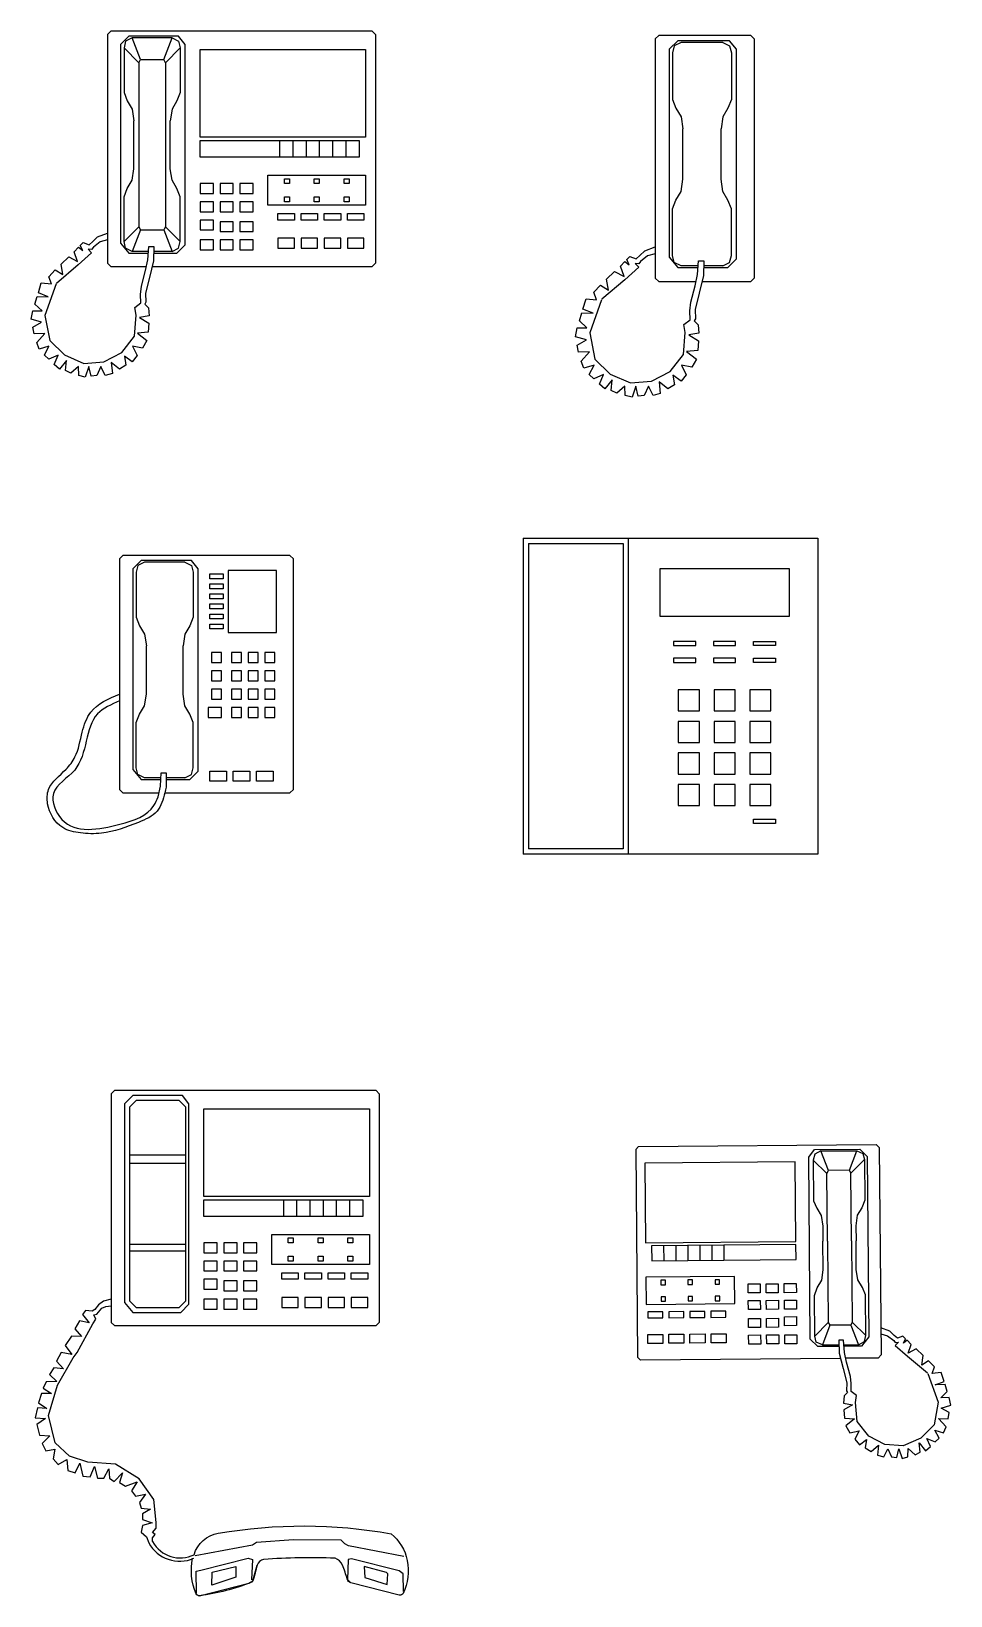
# Model space of a CAD drawing. Header units: millimetres. Extents: x 579 to 2222, y 660 to 2146.
# Drawn here: x 579 to 1453, y 660 to 2146 of the extents above; entities that cross this region are included whole.
import ezdxf

# ---------------------------------------------------------------- set-up
doc = ezdxf.new("R2010")
doc.units = ezdxf.units.MM

msp = doc.modelspace()

# ---------------------------------------------------------------- linework, layer by layer
for p, q in [((655, 2145.9), (651.8, 2142.8)), ((651.8, 2142.8), (651.8, 1925.7)), ((903.5, 2145.9), (655, 2145.9)), ((672.3, 2141.2), (664.4, 2133.3)), ((719.5, 2141.2), (672.3, 2141.2)), ((725.7, 2133.3), (719.5, 2141.2)), ((903.5, 2145.9), (906.6, 2142.8)), ((906.6, 2142.8), (906.6, 1925.7)), ((1175.7, 2141.9), (1172.4, 2138.6)), ((1263.2, 2141.9), (1175.7, 2141.9)), ((1263.2, 2141.9), (1266.4, 2138.6)), ((664.4, 2133.3), (664.4, 1944.6)), ((669.1, 2136.5), (667.6, 2130.2)), ((667.6, 2130.2), (681.7, 2116)), ((667.6, 2130.2), (667.6, 2087.7)), ((675.4, 2139.6), (669.1, 2136.5)), ((713.2, 2139.6), (675.4, 2139.6)), ((683.3, 2119.2), (675.4, 2139.6)), ((705.3, 2119.2), (713.2, 2139.6)), ((721, 2130.2), (706.9, 2116)), ((713.2, 2139.6), (719.5, 2136.5)), ((719.5, 2136.5), (721, 2130.2)), ((721, 2130.2), (721, 2087.7)), ((725.7, 1943), (725.7, 2133.3)), ((739.9, 2128.6), (897.2, 2128.6)), ((739.9, 2045.3), (739.9, 2128.6)), ((897.2, 2128.6), (897.2, 2045.3)), ((1172.4, 2138.6), (1172.4, 1911.5)), ((1193.8, 2137), (1185.5, 2128.8)), ((1185.5, 2128.8), (1185.5, 1931.3)), ((1190.5, 2132), (1188.8, 2125.5)), ((1188.8, 2125.5), (1188.8, 2081)), ((1197, 2135.3), (1190.5, 2132)), ((1243.1, 2137), (1193.8, 2137)), ((1236.5, 2135.3), (1197, 2135.3)), ((1236.5, 2135.3), (1243.1, 2132)), ((1249.7, 2128.8), (1243.1, 2137)), ((1243.1, 2132), (1244.8, 2125.5)), ((1244.8, 2125.5), (1244.8, 2081)), ((1249.7, 1929.6), (1249.7, 2128.8)), ((1266.4, 2138.6), (1266.4, 1911.5)), ((681.7, 2116), (683.3, 2119.2)), ((681.7, 2116), (681.7, 1960.3)), ((683.3, 2119.2), (705.3, 2119.2)), ((706.9, 2116), (705.3, 2119.2)), ((706.9, 2116), (706.9, 1960.3)), ((667.6, 2087.7), (670.7, 2079.9)), ((721, 2087.7), (717.9, 2079.9)), ((1188.8, 2081), (1192.1, 2072.8)), ((1244.8, 2081), (1241.5, 2072.8)), ((670.7, 2079.9), (675.4, 2072)), ((675.4, 2072), (677, 2061)), ((713.2, 2072), (711.6, 2061)), ((717.9, 2079.9), (713.2, 2072)), ((1192.1, 2072.8), (1197, 2064.6)), ((1241.5, 2072.8), (1236.5, 2064.6)), ((677, 2015.4), (677, 2061)), ((711.6, 2015.4), (711.6, 2061)), ((1197, 2064.6), (1198.7, 2053.1)), ((1198.7, 2005.3), (1198.7, 2053.1)), ((1236.5, 2064.6), (1234.9, 2053.1)), ((1234.9, 2005.3), (1234.9, 2053.1)), ((897.2, 2045.3), (739.9, 2045.3)), ((739.9, 2042.1), (890.9, 2042.1)), ((739.9, 2026.4), (739.9, 2042.1)), ((815.4, 2042.1), (815.4, 2026.4)), ((828, 2042.1), (828, 2026.4)), ((840.6, 2042.1), (840.6, 2026.4)), ((853.1, 2042.1), (853.1, 2026.4)), ((865.7, 2042.1), (865.7, 2026.4)), ((878.3, 2042.1), (878.3, 2026.4)), ((890.9, 2042.1), (890.9, 2026.4)), ((890.9, 2026.4), (739.9, 2026.4)), ((675.4, 2004.4), (677, 2015.4)), ((713.2, 2004.4), (711.6, 2015.4)), ((804.4, 2009.1), (897.2, 2009.1)), ((804.4, 1980.8), (804.4, 2009.1)), ((897.2, 2009.1), (897.2, 1980.8)), ((667.6, 1988.6), (670.7, 1996.5)), ((670.7, 1996.5), (675.4, 2004.4)), ((717.9, 1996.5), (713.2, 2004.4)), ((721, 1988.6), (717.9, 1996.5)), ((752.5, 2001.2), (739.9, 2001.2)), ((739.9, 2001.2), (739.9, 1991.8)), ((739.9, 1991.8), (752.5, 1991.8)), ((752.5, 1991.8), (752.5, 2001.2)), ((758.8, 2001.2), (758.8, 1991.8)), ((771.4, 2001.2), (758.8, 2001.2)), ((758.8, 1991.8), (771.4, 1991.8)), ((771.4, 1991.8), (771.4, 2001.2)), ((790.2, 2001.2), (777.6, 2001.2)), ((777.6, 2001.2), (777.6, 1991.8)), ((777.6, 1991.8), (790.2, 1991.8)), ((790.2, 1991.8), (790.2, 2001.2)), ((820.1, 2005.9), (824.8, 2005.9)), ((820.1, 2001.2), (820.1, 2005.9)), ((824.8, 2001.2), (820.1, 2001.2)), ((824.8, 2005.9), (824.8, 2001.2)), ((848.4, 2001.2), (848.4, 2005.9)), ((848.4, 2005.9), (853.1, 2005.9)), ((853.1, 2001.2), (848.4, 2001.2)), ((853.1, 2005.9), (853.1, 2001.2)), ((876.7, 2001.2), (876.7, 2005.9)), ((876.7, 2005.9), (881.4, 2005.9)), ((881.4, 2001.2), (876.7, 2001.2)), ((881.4, 2005.9), (881.4, 2001.2)), ((1192.1, 1985.6), (1197, 1993.8)), ((1197, 1993.8), (1198.7, 2005.3)), ((1236.5, 1993.8), (1234.9, 2005.3)), ((1241.5, 1985.6), (1236.5, 1993.8)), ((667.6, 1946.2), (667.6, 1988.6)), ((721, 1946.2), (721, 1988.6)), ((752.5, 1983.9), (739.9, 1983.9)), ((739.9, 1983.9), (739.9, 1974.5)), ((752.5, 1974.5), (752.5, 1983.9)), ((771.4, 1983.9), (758.8, 1983.9)), ((758.8, 1983.9), (758.8, 1974.5)), ((771.4, 1974.5), (771.4, 1983.9)), ((790.2, 1983.9), (777.6, 1983.9)), ((777.6, 1983.9), (777.6, 1974.5)), ((790.2, 1974.5), (790.2, 1983.9)), ((897.2, 1980.8), (804.4, 1980.8)), ((820.1, 1988.6), (824.8, 1988.6)), ((820.1, 1983.9), (820.1, 1988.6)), ((824.8, 1983.9), (820.1, 1983.9)), ((824.8, 1988.6), (824.8, 1983.9)), ((848.4, 1988.6), (853.1, 1988.6)), ((848.4, 1983.9), (848.4, 1988.6)), ((853.1, 1983.9), (848.4, 1983.9)), ((853.1, 1988.6), (853.1, 1983.9)), ((876.7, 1988.6), (881.4, 1988.6)), ((876.7, 1983.9), (876.7, 1988.6)), ((881.4, 1983.9), (876.7, 1983.9)), ((881.4, 1988.6), (881.4, 1983.9)), ((1188.8, 1977.4), (1192.1, 1985.6)), ((1188.8, 1932.9), (1188.8, 1977.4)), ((1244.8, 1977.4), (1241.5, 1985.6)), ((1244.8, 1932.9), (1244.8, 1977.4)), ((739.9, 1974.5), (752.5, 1974.5)), ((752.5, 1966.6), (739.9, 1966.6)), ((739.9, 1966.6), (739.9, 1957.2)), ((752.5, 1957.2), (752.5, 1966.6)), ((758.8, 1974.5), (771.4, 1974.5)), ((771.4, 1965), (758.8, 1965)), ((758.8, 1965), (758.8, 1955.6)), ((771.4, 1955.6), (771.4, 1965)), ((777.6, 1974.5), (790.2, 1974.5)), ((790.2, 1965), (777.6, 1965)), ((777.6, 1965), (777.6, 1955.6)), ((790.2, 1955.6), (790.2, 1965)), ((813.8, 1966.6), (813.8, 1972.9)), ((813.8, 1972.9), (829.5, 1972.9)), ((829.5, 1966.6), (813.8, 1966.6)), ((829.5, 1972.9), (829.5, 1966.6)), ((835.8, 1966.6), (835.8, 1972.9)), ((835.8, 1972.9), (851.6, 1972.9)), ((851.6, 1966.6), (835.8, 1966.6)), ((851.6, 1972.9), (851.6, 1966.6)), ((857.9, 1966.6), (857.9, 1972.9)), ((857.9, 1972.9), (873.6, 1972.9)), ((873.6, 1966.6), (857.9, 1966.6)), ((873.6, 1972.9), (873.6, 1966.6)), ((879.9, 1972.9), (895.6, 1972.9)), ((879.9, 1966.6), (879.9, 1972.9)), ((895.6, 1966.6), (879.9, 1966.6)), ((895.6, 1972.9), (895.6, 1966.6)), ((638, 1946.1), (642.4, 1950.5)), ((642.4, 1950.5), (651.8, 1954)), ((651.8, 1947.7), (644.9, 1945.8)), ((667.6, 1946.2), (681.7, 1960.3)), ((683.3, 1957.2), (675.4, 1936.7)), ((681.7, 1960.3), (683.3, 1957.2)), ((683.3, 1957.2), (705.3, 1957.2)), ((706.9, 1960.3), (705.3, 1957.2)), ((705.3, 1957.2), (713.2, 1936.7)), ((721, 1946.2), (706.9, 1960.3)), ((739.9, 1957.2), (752.5, 1957.2)), ((752.5, 1947.7), (739.9, 1947.7)), ((739.9, 1947.7), (739.9, 1938.3)), ((752.5, 1938.3), (752.5, 1947.7)), ((758.8, 1955.6), (771.4, 1955.6)), ((758.8, 1947.7), (758.8, 1938.3)), ((771.4, 1947.7), (758.8, 1947.7)), ((771.4, 1938.3), (771.4, 1947.7)), ((777.6, 1955.6), (790.2, 1955.6)), ((790.2, 1947.7), (777.6, 1947.7)), ((777.6, 1947.7), (777.6, 1938.3)), ((790.2, 1938.3), (790.2, 1947.7)), ((813.8, 1949.3), (813.8, 1939.9)), ((829.5, 1949.3), (813.8, 1949.3)), ((829.5, 1939.9), (829.5, 1949.3)), ((835.8, 1949.3), (835.8, 1939.9)), ((851.6, 1949.3), (835.8, 1949.3)), ((851.6, 1939.9), (851.6, 1949.3)), ((857.9, 1949.3), (857.9, 1939.9)), ((873.6, 1949.3), (857.9, 1949.3)), ((873.6, 1939.9), (873.6, 1949.3)), ((895.6, 1949.3), (879.9, 1949.3)), ((879.9, 1949.3), (879.9, 1939.9)), ((895.6, 1939.9), (895.6, 1949.3)), ((620.2, 1936.4), (624.4, 1940.8)), ((623.5, 1927.2), (620.2, 1936.4)), ((636.8, 1935.6), (624.1, 1924.2)), ((624.4, 1940.8), (628.3, 1937.8)), ((626, 1942.5), (628.8, 1945.3)), ((628.3, 1937.8), (626, 1942.5)), ((628.8, 1945.3), (634.6, 1943)), ((636.8, 1938.6), (633.5, 1938.9)), ((633.5, 1938.9), (636.8, 1935.6)), ((634.6, 1943), (638, 1946.1)), ((638.5, 1940.8), (636.8, 1938.6)), ((644.9, 1945.8), (638.5, 1940.8)), ((664.4, 1944.6), (672.3, 1935.2)), ((669.1, 1939.9), (667.6, 1946.2)), ((675.4, 1936.7), (669.1, 1939.9)), ((672.3, 1935.2), (690.7, 1935.2)), ((690.8, 1936.7), (675.4, 1936.7)), ((690.2, 1928.8), (691.1, 1941.5)), ((691.1, 1941.5), (695.9, 1941.5)), ((695.9, 1941.5), (695.6, 1927.9)), ((713.2, 1936.7), (695.8, 1936.7)), ((695.8, 1935.2), (717.9, 1935.2)), ((713.2, 1936.7), (719.5, 1939.9)), ((717.9, 1935.2), (725.7, 1943)), ((719.5, 1939.9), (721, 1946.2)), ((739.9, 1938.3), (752.5, 1938.3)), ((758.8, 1938.3), (771.4, 1938.3)), ((777.6, 1938.3), (790.2, 1938.3)), ((813.8, 1939.9), (829.5, 1939.9)), ((835.8, 1939.9), (851.6, 1939.9)), ((857.9, 1939.9), (873.6, 1939.9)), ((879.9, 1939.9), (895.6, 1939.9)), ((1154.4, 1929.6), (1157.8, 1932.8)), ((1157.8, 1932.8), (1162.5, 1937.5)), ((1165.1, 1932.5), (1158.4, 1927.3)), ((1162.5, 1937.5), (1172.4, 1941.2)), ((1172.4, 1934.6), (1165.1, 1932.5)), ((1190.5, 1926.3), (1188.8, 1932.9)), ((1243.1, 1926.3), (1244.8, 1932.9)), ((596.1, 1912.8), (602.2, 1919.2)), ((602.2, 1919.2), (609.4, 1914.8)), ((624.1, 1924.2), (603.3, 1906.4)), ((607.8, 1924.7), (615, 1931.7)), ((609.4, 1914.8), (607.8, 1924.7)), ((615, 1931.7), (623.5, 1927.2)), ((651.8, 1925.7), (655, 1922.6)), ((655, 1922.6), (688.9, 1922.6)), ((684.2, 1903.7), (688, 1918.7)), ((688, 1918.7), (690.2, 1928.8)), ((695.6, 1927.9), (691.8, 1912)), ((694.4, 1922.6), (903.5, 1922.6)), ((906.6, 1925.7), (903.5, 1922.6)), ((1126.2, 1910.5), (1133.8, 1917.8)), ((1133.8, 1917.8), (1142.8, 1913.1)), ((1139.3, 1922.7), (1143.6, 1927.3)), ((1142.8, 1913.1), (1139.3, 1922.7)), ((1156.7, 1921.8), (1143.4, 1909.9)), ((1143.6, 1927.3), (1147.7, 1924.1)), ((1145.4, 1929.1), (1148.3, 1932)), ((1147.7, 1924.1), (1145.4, 1929.1)), ((1148.3, 1932), (1154.4, 1929.6)), ((1156.7, 1925), (1153.2, 1925.3)), ((1153.2, 1925.3), (1156.7, 1921.8)), ((1158.4, 1927.3), (1156.7, 1925)), ((1185.5, 1931.3), (1193.8, 1921.4)), ((1197, 1923), (1190.5, 1926.3)), ((1193.8, 1921.4), (1213, 1921.4)), ((1213.1, 1923), (1197, 1923)), ((1212.5, 1914.8), (1213.5, 1928)), ((1213.5, 1928), (1218.4, 1928)), ((1218.4, 1928), (1218.2, 1913.8)), ((1218.3, 1921.4), (1241.5, 1921.4)), ((1236.5, 1923), (1218.4, 1923)), ((1236.5, 1923), (1243.1, 1926.3)), ((1241.5, 1921.4), (1249.7, 1929.6)), ((586.2, 1897.3), (589, 1906.9)), ((589, 1906.9), (598.6, 1905.9)), ((603, 1905.9), (592.5, 1876)), ((598.6, 1905.9), (596.1, 1912.8)), ((683.2, 1896), (684.2, 1903.7)), ((691.8, 1912), (688, 1897)), ((1114.1, 1898), (1120.5, 1904.7)), ((1120.5, 1904.7), (1128, 1900.1)), ((1143.4, 1909.9), (1121.6, 1891.4)), ((1128, 1900.1), (1126.2, 1910.5)), ((1172.4, 1911.5), (1175.7, 1908.2)), ((1175.7, 1908.2), (1211.1, 1908.2)), ((1206.2, 1888.5), (1210.2, 1904.1)), ((1210.2, 1904.1), (1212.5, 1914.8)), ((1218.2, 1913.8), (1214.2, 1897.1)), ((1216.9, 1908.2), (1263.2, 1908.2)), ((1266.4, 1911.5), (1263.2, 1908.2)), ((583, 1886.8), (585.2, 1894.1)), ((585.2, 1894.1), (595.4, 1893.8)), ((595.4, 1893.8), (586.2, 1897.3)), ((677.8, 1883.6), (683.5, 1887.8)), ((683.5, 1887.8), (683.2, 1896)), ((688.3, 1888.7), (687.4, 1886.8)), ((688, 1897), (688.3, 1888.7)), ((1103.6, 1881.8), (1106.6, 1891.8)), ((1106.6, 1891.8), (1116.6, 1890.8)), ((1121.3, 1890.8), (1110.3, 1859.5)), ((1116.7, 1890.8), (1114.1, 1898)), ((1205.2, 1880.5), (1206.2, 1888.5)), ((1214.2, 1897.1), (1210.2, 1881.5)), ((579.5, 1872.5), (581.1, 1880.4)), ((581.1, 1880.4), (589.7, 1880.4)), ((589.7, 1880.4), (583, 1886.8)), ((592.5, 1876), (597, 1852.1)), ((677.5, 1856.2), (679.1, 1876.3)), ((679.1, 1876.3), (677.8, 1883.6)), ((691.5, 1875.7), (682.3, 1874.1)), ((682.3, 1874.1), (691.2, 1868.7)), ((687.4, 1886.8), (690.9, 1883.3)), ((690.9, 1883.3), (691.5, 1875.7)), ((1100.3, 1870.8), (1102.6, 1878.5)), ((1102.6, 1878.5), (1113.3, 1878.1)), ((1113.3, 1878.1), (1103.6, 1881.8)), ((1205.6, 1871.8), (1205.2, 1880.5)), ((1210.5, 1872.8), (1209.5, 1870.8)), ((1210.2, 1881.5), (1210.5, 1872.8)), ((589.3, 1869.6), (579.5, 1872.5)), ((581.1, 1864.8), (589.3, 1869.6)), ((582.3, 1858.5), (581.1, 1864.8)), ((592.2, 1858.8), (582.3, 1858.5)), ((584.6, 1850.2), (592.2, 1858.8)), ((690.6, 1860.1), (680.4, 1859.1)), ((680.4, 1859.1), (689.3, 1852.1)), ((691.2, 1868.7), (690.6, 1860.1)), ((1096.6, 1855.8), (1098.3, 1864.1)), ((1098.3, 1864.1), (1107.3, 1864.1)), ((1107.3, 1864.1), (1100.3, 1870.8)), ((1110.3, 1859.5), (1115, 1834.5)), ((1199.2, 1838.8), (1200.9, 1859.8)), ((1199.6, 1867.5), (1205.6, 1871.8)), ((1200.9, 1859.8), (1199.6, 1867.5)), ((1213.9, 1859.1), (1204.2, 1857.5)), ((1209.5, 1870.8), (1213.2, 1867.1)), ((1213.2, 1867.1), (1213.9, 1859.1)), ((587.1, 1843.8), (584.6, 1850.2)), ((596.3, 1846.7), (587.1, 1843.8)), ((591.9, 1838.1), (596.3, 1846.7)), ((597, 1852.1), (611, 1838.4)), ((665.4, 1840.9), (677.5, 1856.2)), ((685.1, 1844.8), (675.6, 1846.7)), ((675.6, 1846.7), (680, 1837.8)), ((689.3, 1852.1), (685.1, 1844.8)), ((1107, 1852.8), (1096.6, 1855.8)), ((1098.3, 1847.8), (1107, 1852.8)), ((1099.6, 1841.1), (1098.3, 1847.8)), ((1204.2, 1857.5), (1213.5, 1851.8)), ((1213.5, 1851.8), (1212.9, 1842.8)), ((596, 1834.3), (591.9, 1838.1)), ((604.9, 1838.1), (596, 1834.3)), ((601.1, 1829.5), (604.9, 1838.1)), ((606.2, 1825), (601.1, 1829.5)), ((612.9, 1833.3), (606.2, 1825)), ((611, 1838.4), (629.4, 1830.4)), ((611.9, 1823.7), (612.9, 1833.3)), ((629.4, 1830.4), (648.5, 1832)), ((648.5, 1832), (665.4, 1840.9)), ((663.2, 1825), (655.5, 1831.4)), ((655.5, 1831.4), (656.5, 1820.9)), ((669.2, 1828.8), (663.2, 1825)), ((675.3, 1832), (668, 1837.4)), ((668, 1837.4), (669.2, 1828.8)), ((680, 1837.8), (675.3, 1832)), ((1110, 1841.5), (1099.6, 1841.1)), ((1102, 1832.5), (1110, 1841.5)), ((1104.6, 1825.8), (1102, 1832.5)), ((1114.3, 1828.8), (1104.6, 1825.8)), ((1109.6, 1819.8), (1114.3, 1828.8)), ((1115, 1834.5), (1129.6, 1820.2)), ((1186.6, 1822.8), (1199.2, 1838.8)), ((1197.2, 1828.8), (1201.9, 1819.5)), ((1207.2, 1826.8), (1197.2, 1828.8)), ((1212.9, 1842.8), (1202.2, 1841.8)), ((1202.2, 1841.8), (1211.5, 1834.5)), ((1211.5, 1834.5), (1207.2, 1826.8)), ((617, 1821.2), (611.9, 1823.7)), ((624.3, 1827.6), (617, 1821.2)), ((624.7, 1819), (624.3, 1827.6)), ((630.7, 1817.4), (624.7, 1819)), ((634.2, 1827.6), (630.7, 1817.4)), ((636.4, 1818.3), (634.2, 1827.6)), ((641.9, 1819), (636.4, 1818.3)), ((645.7, 1827.6), (641.9, 1819)), ((649.8, 1819), (645.7, 1827.6)), ((656.5, 1820.9), (649.8, 1819)), ((1114, 1815.8), (1109.6, 1819.8)), ((1123.3, 1819.8), (1114, 1815.8)), ((1119.3, 1810.8), (1123.3, 1819.8)), ((1131.6, 1814.8), (1124.6, 1806.2)), ((1129.6, 1820.2), (1148.9, 1811.8)), ((1130.6, 1804.8), (1131.6, 1814.8)), ((1148.9, 1811.8), (1168.9, 1813.5)), ((1168.9, 1813.5), (1186.6, 1822.8)), ((1196.9, 1813.5), (1189.2, 1819.2)), ((1189.2, 1819.2), (1190.6, 1810.2)), ((1201.9, 1819.5), (1196.9, 1813.5)), ((1124.6, 1806.2), (1119.3, 1810.8)), ((1135.9, 1802.2), (1130.6, 1804.8)), ((1143.6, 1808.8), (1135.9, 1802.2)), ((1143.9, 1799.8), (1143.6, 1808.8)), ((1150.3, 1798.2), (1143.9, 1799.8)), ((1153.9, 1808.8), (1150.3, 1798.2)), ((1156.3, 1799.2), (1153.9, 1808.8)), ((1161.9, 1799.8), (1156.3, 1799.2)), ((1165.9, 1808.8), (1161.9, 1799.8)), ((1170.3, 1799.8), (1165.9, 1808.8)), ((1177.2, 1801.8), (1170.3, 1799.8)), ((1184.2, 1806.2), (1176.2, 1812.8)), ((1176.2, 1812.8), (1177.2, 1801.8)), ((1190.6, 1810.2), (1184.2, 1806.2)), ((1046.8, 1664.3), (1326.8, 1664.3)), ((1046.8, 1664.3), (1046.8, 1364.3)), ((1051.8, 1659.3), (1141.8, 1659.3)), ((1051.8, 1659.3), (1051.8, 1369.3)), ((1141.8, 1659.3), (1141.8, 1369.3)), ((1146.8, 1664.3), (1146.8, 1364.3)), ((1326.8, 1664.3), (1326.8, 1364.3)), ((666.5, 1647.9), (663.4, 1644.7)), ((663.4, 1644.7), (663.4, 1425.7)), ((825.3, 1647.9), (666.5, 1647.9)), ((684, 1643.1), (676.1, 1635.2)), ((676.1, 1635.2), (676.1, 1444.7)), ((680.8, 1638.4), (679.2, 1632)), ((687.2, 1641.6), (680.8, 1638.4)), ((731.6, 1643.1), (684, 1643.1)), ((725.3, 1641.6), (687.2, 1641.6)), ((725.3, 1641.6), (731.6, 1638.4)), ((738, 1635.2), (731.6, 1643.1)), ((731.6, 1638.4), (733.2, 1632)), ((738, 1443.1), (738, 1635.2)), ((828.5, 1644.7), (825.3, 1647.9)), ((828.5, 1425.7), (828.5, 1644.7)), ((679.2, 1632), (679.2, 1589.2)), ((733.2, 1632), (733.2, 1589.2)), ((749.1, 1625.7), (749.1, 1630.4)), ((749.1, 1630.4), (761.8, 1630.4)), ((761.8, 1625.7), (749.1, 1625.7)), ((749.1, 1616.2), (749.1, 1620.9)), ((749.1, 1620.9), (761.8, 1620.9)), ((761.8, 1630.4), (761.8, 1625.7)), ((761.8, 1620.9), (761.8, 1616.2)), ((766.5, 1633.6), (766.5, 1574.9)), ((812.6, 1633.6), (766.5, 1633.6)), ((812.6, 1574.9), (812.6, 1633.6)), ((761.8, 1616.2), (749.1, 1616.2)), ((749.1, 1611.4), (761.8, 1611.4)), ((749.1, 1606.6), (749.1, 1611.4)), ((761.8, 1606.6), (749.1, 1606.6)), ((761.8, 1611.4), (761.8, 1606.6)), ((749.1, 1601.9), (761.8, 1601.9)), ((749.1, 1597.1), (749.1, 1601.9)), ((761.8, 1597.1), (749.1, 1597.1)), ((749.1, 1592.3), (761.8, 1592.3)), ((749.1, 1587.6), (749.1, 1592.3)), ((761.8, 1601.9), (761.8, 1597.1)), ((761.8, 1592.3), (761.8, 1587.6)), ((679.2, 1589.2), (682.4, 1581.2)), ((682.4, 1581.2), (687.2, 1573.3)), ((730, 1581.2), (725.3, 1573.3)), ((733.2, 1589.2), (730, 1581.2)), ((761.8, 1587.6), (749.1, 1587.6)), ((749.1, 1582.8), (761.8, 1582.8)), ((749.1, 1578.1), (749.1, 1582.8)), ((761.8, 1578.1), (749.1, 1578.1)), ((761.8, 1582.8), (761.8, 1578.1)), ((687.2, 1573.3), (688.8, 1562.2)), ((688.8, 1516.1), (688.8, 1562.2)), ((725.3, 1573.3), (723.7, 1562.2)), ((723.7, 1516.1), (723.7, 1562.2)), ((766.5, 1574.9), (812.6, 1574.9)), ((750.7, 1555.8), (750.7, 1546.3)), ((760.2, 1555.8), (750.7, 1555.8)), ((750.7, 1546.3), (760.2, 1546.3)), ((760.2, 1546.3), (760.2, 1555.8)), ((769.7, 1555.8), (769.7, 1546.3)), ((779.2, 1555.8), (769.7, 1555.8)), ((769.7, 1546.3), (779.2, 1546.3)), ((779.2, 1546.3), (779.2, 1555.8)), ((795.1, 1555.8), (785.6, 1555.8)), ((785.6, 1555.8), (785.6, 1546.3)), ((785.6, 1546.3), (795.1, 1546.3)), ((795.1, 1546.3), (795.1, 1555.8)), ((811, 1555.8), (801.5, 1555.8)), ((801.5, 1555.8), (801.5, 1546.3)), ((801.5, 1546.3), (811, 1546.3)), ((811, 1546.3), (811, 1555.8)), ((760.2, 1538.4), (750.7, 1538.4)), ((750.7, 1538.4), (750.7, 1528.8)), ((760.2, 1528.8), (760.2, 1538.4)), ((779.2, 1538.4), (769.7, 1538.4)), ((769.7, 1538.4), (769.7, 1528.8)), ((779.2, 1528.8), (779.2, 1538.4)), ((795.1, 1538.4), (785.6, 1538.4)), ((785.6, 1538.4), (785.6, 1528.8)), ((795.1, 1528.8), (795.1, 1538.4)), ((811, 1538.4), (801.5, 1538.4)), ((801.5, 1538.4), (801.5, 1528.8)), ((811, 1528.8), (811, 1538.4)), ((687.2, 1505), (688.8, 1516.1)), ((725.3, 1505), (723.7, 1516.1)), ((750.7, 1528.8), (760.2, 1528.8)), ((750.7, 1520.9), (750.7, 1511.4)), ((760.2, 1520.9), (750.7, 1520.9)), ((760.2, 1511.4), (760.2, 1520.9)), ((769.7, 1528.8), (779.2, 1528.8)), ((769.7, 1520.9), (769.7, 1511.4)), ((779.2, 1520.9), (769.7, 1520.9)), ((779.2, 1511.4), (779.2, 1520.9)), ((785.6, 1528.8), (795.1, 1528.8)), ((795.1, 1520.9), (785.6, 1520.9)), ((785.6, 1520.9), (785.6, 1511.4)), ((795.1, 1511.4), (795.1, 1520.9)), ((801.5, 1528.8), (811, 1528.8)), ((811, 1520.9), (801.5, 1520.9)), ((801.5, 1520.9), (801.5, 1511.4)), ((811, 1511.4), (811, 1520.9)), ((682.4, 1497.1), (687.2, 1505)), ((730, 1497.1), (725.3, 1505)), ((760.2, 1503.4), (747.5, 1503.4)), ((747.5, 1503.4), (747.5, 1493.9)), ((750.7, 1511.4), (760.2, 1511.4)), ((760.2, 1493.9), (760.2, 1503.4)), ((769.7, 1511.4), (779.2, 1511.4)), ((779.2, 1503.4), (769.7, 1503.4)), ((769.7, 1503.4), (769.7, 1493.9)), ((779.2, 1493.9), (779.2, 1503.4)), ((785.6, 1511.4), (795.1, 1511.4)), ((795.1, 1503.4), (785.6, 1503.4)), ((785.6, 1503.4), (785.6, 1493.9)), ((795.1, 1493.9), (795.1, 1503.4)), ((801.5, 1511.4), (811, 1511.4)), ((811, 1503.4), (801.5, 1503.4)), ((801.5, 1503.4), (801.5, 1493.9)), ((811, 1493.9), (811, 1503.4)), ((679.2, 1489.2), (682.4, 1497.1)), ((679.2, 1446.3), (679.2, 1489.2)), ((733.2, 1489.2), (730, 1497.1)), ((733.2, 1446.3), (733.2, 1489.2)), ((747.5, 1493.9), (760.2, 1493.9)), ((769.7, 1493.9), (779.2, 1493.9)), ((785.6, 1493.9), (795.1, 1493.9)), ((801.5, 1493.9), (811, 1493.9)), ((676.1, 1444.7), (684, 1435.2)), ((680.8, 1439.9), (679.2, 1446.3)), ((730, 1435.2), (738, 1443.1)), ((731.6, 1439.9), (733.2, 1446.3)), ((749.1, 1443.1), (765, 1443.1)), ((749.1, 1433.6), (749.1, 1443.1)), ((765, 1443.1), (765, 1433.6)), ((771.3, 1433.6), (771.3, 1443.1)), ((771.3, 1443.1), (787.2, 1443.1)), ((787.2, 1443.1), (787.2, 1433.6)), ((793.5, 1433.6), (793.5, 1443.1)), ((793.5, 1443.1), (809.4, 1443.1)), ((809.4, 1443.1), (809.4, 1433.6)), ((687.2, 1436.8), (680.8, 1439.9)), ((684, 1435.2), (702.6, 1435.2)), ((702.7, 1436.8), (687.2, 1436.8)), ((699.9, 1418.5), (702.1, 1428.8)), ((702.1, 1428.8), (703, 1441.5)), ((703, 1441.5), (707.8, 1441.5)), ((707.8, 1441.5), (707.6, 1427.8)), ((725.3, 1436.8), (707.7, 1436.8)), ((707.7, 1435.2), (730, 1435.2)), ((725.3, 1436.8), (731.6, 1439.9)), ((765, 1433.6), (749.1, 1433.6)), ((787.2, 1433.6), (771.3, 1433.6)), ((809.4, 1433.6), (793.5, 1433.6)), ((663.4, 1425.7), (666.5, 1422.5)), ((666.5, 1422.5), (700.7, 1422.5)), ((706.3, 1422.5), (825.3, 1422.5)), ((825.3, 1422.5), (828.5, 1425.7)), ((1141.8, 1369.3), (1051.8, 1369.3)), ((1326.8, 1364.3), (1046.8, 1364.3)), ((658.6, 1139.6), (655.4, 1136.5)), ((655.4, 1136.5), (655.4, 919.4)), ((907.1, 1139.6), (658.6, 1139.6)), ((675.9, 1134.9), (668, 1127)), ((679, 1130.2), (672.7, 1123.9)), ((723.1, 1134.9), (675.9, 1134.9)), ((719.9, 1130.2), (679, 1130.2)), ((726.2, 1123.9), (719.9, 1130.2)), ((729.3, 1127), (723.1, 1134.9)), ((907.1, 1139.6), (910.2, 1136.5)), ((910.2, 1136.5), (910.2, 919.4)), ((668, 1127), (668, 938.3)), ((672.7, 1123.9), (672.7, 939.9)), ((726.2, 939.9), (726.2, 1123.9)), ((729.3, 936.7), (729.3, 1127)), ((743.5, 1122.3), (900.8, 1122.3)), ((743.5, 1039), (743.5, 1122.3)), ((900.8, 1122.3), (900.8, 1039)), ((1156.6, 1086.4), (1153.8, 1083.5)), ((1156.6, 1086.4), (1382.4, 1088.4)), ((1382.4, 1088.4), (1385.3, 1085.6)), ((1385.3, 1085.6), (1387, 888.4)), ((726.2, 1078.3), (672.7, 1078.3)), ((726.2, 1070.4), (672.7, 1070.4)), ((1153.8, 1083.5), (1155.5, 886.4)), ((1305.4, 1072), (1162.5, 1070.7)), ((1162.5, 1070.7), (1163.2, 995)), ((1306, 996.3), (1305.4, 1072)), ((1318.2, 1076.4), (1323.8, 1083.6)), ((1319.7, 903.5), (1318.2, 1076.4)), ((1323.9, 1079.3), (1322.5, 1073.6)), ((1322.5, 1073.6), (1335.5, 1060.9)), ((1322.5, 1073.6), (1322.8, 1035)), ((1323.8, 1083.6), (1366.7, 1084)), ((1329.6, 1082.2), (1323.9, 1079.3)), ((1329.6, 1082.2), (1363.8, 1082.5)), ((1336.9, 1063.7), (1329.6, 1082.2)), ((1356.9, 1063.9), (1363.8, 1082.5)), ((1371.1, 1074), (1358.3, 1061.1)), ((1363.8, 1082.5), (1369.6, 1079.7)), ((1366.7, 1084), (1373.9, 1076.9)), ((1369.6, 1079.7), (1371.1, 1074)), ((1371.1, 1074), (1371.4, 1035.5)), ((1373.9, 1076.9), (1375.4, 905.5)), ((1335.5, 1060.9), (1336.9, 1063.7)), ((1336, 996.6), (1335.5, 1060.9)), ((1356.9, 1063.9), (1336.9, 1063.7)), ((1358.3, 1061.1), (1356.9, 1063.9)), ((1358.9, 996.8), (1358.3, 1061.1)), ((900.8, 1039), (743.5, 1039)), ((743.5, 1035.8), (894.5, 1035.8)), ((743.5, 1020.1), (743.5, 1035.8)), ((819, 1035.8), (819, 1020.1)), ((831.6, 1035.8), (831.6, 1020.1)), ((844.2, 1035.8), (844.2, 1020.1)), ((856.7, 1035.8), (856.7, 1020.1)), ((869.3, 1035.8), (869.3, 1020.1)), ((881.9, 1035.8), (881.9, 1020.1)), ((894.5, 1035.8), (894.5, 1020.1)), ((1322.8, 1035), (1325.8, 1027.9)), ((1325.8, 1027.9), (1330.1, 1020.8)), ((1368.6, 1028.3), (1364.4, 1021.1)), ((1371.4, 1035.5), (1368.6, 1028.3)), ((894.5, 1020.1), (743.5, 1020.1)), ((1330.1, 1020.8), (1331.6, 1010.8)), ((1331.6, 1010.8), (1331.7, 996.5)), ((1364.4, 1021.1), (1363.1, 1011.1)), ((1363.1, 1011.1), (1363.2, 996.8)), ((808, 1002.8), (900.8, 1002.8)), ((808, 974.5), (808, 1002.8)), ((823.7, 999.6), (828.4, 999.6)), ((823.7, 994.9), (823.7, 999.6)), ((828.4, 999.6), (828.4, 994.9)), ((852, 999.6), (856.7, 999.6)), ((852, 994.9), (852, 999.6)), ((856.7, 999.6), (856.7, 994.9)), ((880.3, 999.6), (885, 999.6)), ((880.3, 994.9), (880.3, 999.6)), ((885, 999.6), (885, 994.9)), ((900.8, 1002.8), (900.8, 974.5)), ((1163.2, 995), (1306, 996.3)), ((1332, 969.4), (1331.7, 996.5)), ((1336, 996.6), (1336.7, 919.4)), ((1358.9, 996.8), (1359.6, 919.6)), ((1363.4, 969.7), (1363.2, 996.8)), ((726.2, 993.4), (672.7, 993.4)), ((726.2, 987.1), (672.7, 987.1)), ((743.5, 994.9), (743.5, 985.5)), ((756.1, 994.9), (743.5, 994.9)), ((743.5, 985.5), (756.1, 985.5)), ((756.1, 985.5), (756.1, 994.9)), ((775, 994.9), (762.4, 994.9)), ((762.4, 994.9), (762.4, 985.5)), ((762.4, 985.5), (775, 985.5)), ((775, 985.5), (775, 994.9)), ((781.2, 994.9), (781.2, 985.5)), ((793.8, 994.9), (781.2, 994.9)), ((781.2, 985.5), (793.8, 985.5)), ((793.8, 985.5), (793.8, 994.9)), ((828.4, 994.9), (823.7, 994.9)), ((823.7, 982.3), (828.4, 982.3)), ((823.7, 977.6), (823.7, 982.3)), ((828.4, 982.3), (828.4, 977.6)), ((856.7, 994.9), (852, 994.9)), ((852, 982.3), (856.7, 982.3)), ((852, 977.6), (852, 982.3)), ((856.7, 982.3), (856.7, 977.6)), ((885, 994.9), (880.3, 994.9)), ((880.3, 982.3), (885, 982.3)), ((880.3, 977.6), (880.3, 982.3)), ((885, 982.3), (885, 977.6)), ((1306.1, 993.4), (1168.9, 992.2)), ((1168.9, 992.2), (1169, 977.9)), ((1180.3, 992.3), (1180.5, 978)), ((1191.8, 992.4), (1191.9, 978.1)), ((1203.2, 992.5), (1203.3, 978.2)), ((1214.6, 992.6), (1214.7, 978.3)), ((1226, 992.7), (1226.2, 978.4)), ((1237.5, 992.8), (1237.6, 978.5)), ((1306.2, 979.1), (1306.1, 993.4)), ((743.5, 977.6), (743.5, 968.2)), ((756.1, 977.6), (743.5, 977.6)), ((743.5, 968.2), (756.1, 968.2)), ((756.1, 968.2), (756.1, 977.6)), ((775, 977.6), (762.4, 977.6)), ((762.4, 977.6), (762.4, 968.2)), ((762.4, 968.2), (775, 968.2)), ((775, 968.2), (775, 977.6)), ((793.8, 977.6), (781.2, 977.6)), ((781.2, 977.6), (781.2, 968.2)), ((781.2, 968.2), (793.8, 968.2)), ((793.8, 968.2), (793.8, 977.6)), ((900.8, 974.5), (808, 974.5)), ((817.4, 960.3), (817.4, 966.6)), ((817.4, 966.6), (833.1, 966.6)), ((828.4, 977.6), (823.7, 977.6)), ((833.1, 966.6), (833.1, 960.3)), ((839.4, 960.3), (839.4, 966.6)), ((839.4, 966.6), (855.2, 966.6)), ((856.7, 977.6), (852, 977.6)), ((855.2, 966.6), (855.2, 960.3)), ((861.5, 966.6), (877.2, 966.6)), ((861.5, 960.3), (861.5, 966.6)), ((877.2, 966.6), (877.2, 960.3)), ((885, 977.6), (880.3, 977.6)), ((883.5, 960.3), (883.5, 966.6)), ((883.5, 966.6), (899.2, 966.6)), ((899.2, 966.6), (899.2, 960.3)), ((1169, 977.9), (1306.2, 979.1)), ((1330.6, 959.4), (1332, 969.4)), ((1364.9, 959.7), (1363.4, 969.7)), ((756.1, 960.3), (743.5, 960.3)), ((743.5, 960.3), (743.5, 950.9)), ((756.1, 950.9), (756.1, 960.3)), ((775, 958.8), (762.4, 958.8)), ((762.4, 958.8), (762.4, 949.3)), ((775, 949.3), (775, 958.8)), ((793.8, 958.8), (781.2, 958.8)), ((781.2, 958.8), (781.2, 949.3)), ((793.8, 949.3), (793.8, 958.8)), ((833.1, 960.3), (817.4, 960.3)), ((855.2, 960.3), (839.4, 960.3)), ((877.2, 960.3), (861.5, 960.3)), ((899.2, 960.3), (883.5, 960.3)), ((1247.7, 962.9), (1163.5, 962.2)), ((1163.5, 962.2), (1163.7, 936.5)), ((1182, 959.5), (1177.8, 959.4)), ((1177.8, 959.4), (1177.8, 955.2)), ((1177.8, 955.2), (1182.1, 955.2)), ((1182.1, 955.2), (1182, 959.5)), ((1207.8, 959.7), (1203.5, 959.7)), ((1203.5, 959.7), (1203.5, 955.4)), ((1203.5, 955.4), (1207.8, 955.4)), ((1207.8, 955.4), (1207.8, 959.7)), ((1233.5, 959.9), (1229.2, 959.9)), ((1229.2, 959.9), (1229.2, 955.6)), ((1229.2, 955.6), (1233.5, 955.6)), ((1233.5, 955.6), (1233.5, 959.9)), ((1248, 937.2), (1247.7, 962.9)), ((1260.7, 955.9), (1272.1, 956)), ((1260.7, 947.3), (1260.7, 955.9)), ((1272.1, 956), (1272.2, 947.4)), ((1277.8, 956), (1289.2, 956.1)), ((1277.9, 947.5), (1277.8, 956)), ((1289.2, 956.1), (1289.3, 947.6)), ((1295, 956.2), (1306.4, 956.3)), ((1295, 947.6), (1295, 956.2)), ((1306.4, 956.3), (1306.5, 947.7)), ((1323.6, 945), (1326.4, 952.2)), ((1326.4, 952.2), (1330.6, 959.4)), ((1369.3, 952.6), (1364.9, 959.7)), ((1372.2, 945.4), (1369.3, 952.6)), ((648.1, 939.4), (643.4, 936)), ((655.4, 941.4), (648.1, 939.4)), ((668, 938.3), (675.9, 928.9)), ((672.7, 939.9), (679, 933.6)), ((719.9, 933.6), (726.2, 939.9)), ((721.5, 928.9), (729.3, 936.7)), ((743.5, 950.9), (756.1, 950.9)), ((743.5, 941.4), (743.5, 932)), ((756.1, 941.4), (743.5, 941.4)), ((756.1, 932), (756.1, 941.4)), ((762.4, 949.3), (775, 949.3)), ((762.4, 941.4), (762.4, 932)), ((775, 941.4), (762.4, 941.4)), ((775, 932), (775, 941.4)), ((781.2, 949.3), (793.8, 949.3)), ((781.2, 941.4), (781.2, 932)), ((793.8, 941.4), (781.2, 941.4)), ((793.8, 932), (793.8, 941.4)), ((817.4, 943), (817.4, 933.6)), ((833.1, 943), (817.4, 943)), ((833.1, 933.6), (833.1, 943)), ((839.4, 943), (839.4, 933.6)), ((855.2, 943), (839.4, 943)), ((855.2, 933.6), (855.2, 943)), ((877.2, 943), (861.5, 943)), ((861.5, 943), (861.5, 933.6)), ((877.2, 933.6), (877.2, 943)), ((883.5, 943), (883.5, 933.6)), ((899.2, 943), (883.5, 943)), ((899.2, 933.6), (899.2, 943)), ((1163.7, 936.5), (1248, 937.2)), ((1182.2, 943.8), (1177.9, 943.7)), ((1177.9, 943.7), (1177.9, 939.4)), ((1177.9, 939.4), (1182.2, 939.5)), ((1182.2, 939.5), (1182.2, 943.8)), ((1207.9, 944), (1203.6, 943.9)), ((1203.6, 943.9), (1203.7, 939.7)), ((1203.7, 939.7), (1207.9, 939.7)), ((1207.9, 939.7), (1207.9, 944)), ((1233.6, 944.2), (1229.3, 944.2)), ((1229.3, 944.2), (1229.4, 939.9)), ((1229.4, 939.9), (1233.7, 939.9)), ((1233.7, 939.9), (1233.6, 944.2)), ((1272.2, 947.4), (1260.7, 947.3)), ((1260.8, 940.2), (1272.2, 940.3)), ((1260.9, 931.6), (1260.8, 940.2)), ((1272.2, 940.3), (1272.3, 931.7)), ((1289.3, 947.6), (1277.9, 947.5)), ((1277.9, 940.3), (1289.4, 940.4)), ((1278, 931.7), (1277.9, 940.3)), ((1289.4, 940.4), (1289.5, 931.9)), ((1306.5, 947.7), (1295, 947.6)), ((1295.1, 940.5), (1306.5, 940.6)), ((1295.2, 931.9), (1295.1, 940.5)), ((1306.5, 940.6), (1306.6, 932)), ((1324, 906.4), (1323.6, 945)), ((1372.5, 906.9), (1372.2, 945.4)), ((630.9, 930.6), (628.2, 926.8)), ((628.2, 926.8), (634.6, 919.1)), ((637.3, 929.9), (630.9, 930.6)), ((640, 931.6), (637.3, 929.9)), ((638, 918.1), (640.7, 922.4)), ((639, 926.5), (641.7, 927.2)), ((640.7, 922.4), (639, 926.5)), ((643.4, 936), (640, 931.6)), ((641.7, 927.2), (646.5, 932.9)), ((646.5, 932.9), (650.2, 934.6)), ((650.2, 934.6), (655.4, 935.2)), ((675.9, 928.9), (721.5, 928.9)), ((679, 933.6), (719.9, 933.6)), ((743.5, 932), (756.1, 932)), ((762.4, 932), (775, 932)), ((781.2, 932), (793.8, 932)), ((817.4, 933.6), (833.1, 933.6)), ((839.4, 933.6), (855.2, 933.6)), ((861.5, 933.6), (877.2, 933.6)), ((883.5, 933.6), (899.2, 933.6)), ((1179.5, 929.4), (1165.2, 929.3)), ((1165.2, 929.3), (1165.2, 923.6)), ((1165.2, 923.6), (1179.5, 923.7)), ((1179.5, 923.7), (1179.5, 929.4)), ((1199.5, 929.6), (1185.2, 929.5)), ((1185.2, 929.5), (1185.2, 923.8)), ((1185.2, 923.8), (1199.5, 923.9)), ((1199.5, 923.9), (1199.5, 929.6)), ((1219.5, 929.8), (1205.2, 929.7)), ((1205.2, 929.7), (1205.2, 924)), ((1205.2, 924), (1219.5, 924.1)), ((1219.5, 924.1), (1219.5, 929.8)), ((1239.5, 930), (1225.2, 929.9)), ((1225.2, 929.9), (1225.2, 924.1)), ((1225.2, 924.1), (1239.5, 924.3)), ((1239.5, 924.3), (1239.5, 930)), ((1272.3, 931.7), (1260.9, 931.6)), ((1261, 923), (1272.4, 923.1)), ((1261, 914.5), (1261, 923)), ((1272.4, 923.1), (1272.5, 914.6)), ((1289.5, 931.9), (1278, 931.7)), ((1278.1, 923.2), (1289.5, 923.3)), ((1278.2, 914.6), (1278.1, 923.2)), ((1289.5, 923.3), (1289.6, 914.7)), ((1306.6, 932), (1295.2, 931.9)), ((1295.2, 924.8), (1306.7, 924.9)), ((1295.3, 916.2), (1295.2, 924.8)), ((1306.7, 924.9), (1306.7, 916.3)), ((625.2, 920.8), (620.8, 913.3)), ((620.8, 913.3), (627.2, 905.9)), ((623.1, 890.7), (638, 918.1)), ((634.6, 919.1), (625.2, 920.8)), ((655.4, 919.4), (658.6, 916.3)), ((658.6, 916.3), (907.1, 916.3)), ((910.2, 919.4), (907.1, 916.3)), ((1165.4, 907.9), (1179.6, 908)), ((1165.4, 899.3), (1165.4, 907.9)), ((1179.6, 908), (1179.7, 899.4)), ((1185.4, 908.1), (1199.6, 908.2)), ((1185.4, 899.5), (1185.4, 908.1)), ((1199.6, 908.2), (1199.7, 899.6)), ((1205.4, 908.2), (1219.7, 908.4)), ((1205.4, 899.7), (1205.4, 908.2)), ((1219.7, 908.4), (1219.7, 899.8)), ((1225.4, 908.4), (1239.7, 908.5)), ((1225.4, 899.9), (1225.4, 908.4)), ((1239.7, 908.5), (1239.7, 900)), ((1272.5, 914.6), (1261, 914.5)), ((1261.1, 907.3), (1272.5, 907.4)), ((1261.2, 898.7), (1261.1, 907.3)), ((1272.5, 907.4), (1272.6, 898.8)), ((1289.6, 914.7), (1278.2, 914.6)), ((1278.2, 907.5), (1289.7, 907.6)), ((1278.3, 898.9), (1278.2, 907.5)), ((1289.7, 907.6), (1289.7, 899)), ((1306.7, 916.3), (1295.3, 916.2)), ((1295.4, 907.6), (1306.8, 907.7)), ((1295.5, 899), (1295.4, 907.6)), ((1306.8, 907.7), (1306.9, 899.1)), ((1324, 906.4), (1336.7, 919.4)), ((1338.2, 916.6), (1331.2, 897.9)), ((1336.7, 919.4), (1338.2, 916.6)), ((1358.2, 916.7), (1338.2, 916.6)), ((1359.6, 919.6), (1358.2, 916.7)), ((1358.2, 916.7), (1365.5, 898.2)), ((1372.5, 906.9), (1359.6, 919.6)), ((1371.2, 901.1), (1372.5, 906.9)), ((1395.4, 911), (1386.8, 914.1)), ((1386.8, 908.4), (1393.1, 906.7)), ((1393.1, 906.7), (1399, 902.2)), ((1399.4, 907), (1395.4, 911)), ((1402.5, 904.3), (1399.4, 907)), ((617.7, 906.2), (611.6, 897.4)), ((611.6, 897.4), (618.1, 889)), ((627.2, 905.9), (617.7, 906.2)), ((1179.7, 899.4), (1165.4, 899.3)), ((1199.7, 899.6), (1185.4, 899.5)), ((1219.7, 899.8), (1205.4, 899.7)), ((1239.7, 900), (1225.4, 899.9)), ((1272.6, 898.8), (1261.2, 898.7)), ((1289.7, 899), (1278.3, 898.9)), ((1306.9, 899.1), (1295.5, 899)), ((1326.9, 896.5), (1319.7, 903.5)), ((1325.4, 900.7), (1324, 906.4)), ((1331.2, 897.9), (1325.4, 900.7)), ((1347, 896.6), (1326.9, 896.5)), ((1331.2, 897.9), (1347, 898.1)), ((1346.9, 902.4), (1347.2, 890)), ((1351.2, 902.4), (1346.9, 902.4)), ((1352.1, 890.9), (1351.2, 902.4)), ((1351.5, 898.1), (1365.5, 898.2)), ((1368.3, 896.8), (1351.6, 896.7)), ((1365.5, 898.2), (1371.2, 901.1)), ((1375.4, 905.5), (1368.3, 896.8)), ((1399, 902.2), (1400.5, 900.2)), ((1400.5, 900.2), (1403.5, 900.5)), ((1403.5, 900.5), (1400.5, 897.5)), ((1400.5, 897.5), (1412.2, 887.3)), ((1407.7, 906.4), (1402.5, 904.3)), ((1410.3, 903.9), (1407.7, 906.4)), ((1408.3, 899.6), (1410.3, 903.9)), ((1411.8, 902.4), (1408.3, 899.6)), ((1415.6, 898.4), (1411.8, 902.4)), ((1412.7, 890), (1415.6, 898.4)), ((1420.4, 894.1), (1412.7, 890)), ((1427, 887.9), (1420.4, 894.1)), ((607.9, 890.7), (603.5, 882.5)), ((603.5, 882.5), (610, 875.1)), ((604.5, 859.6), (619.4, 885.6)), ((618.1, 889), (607.9, 890.7)), ((619.4, 885.6), (623.1, 890.7)), ((1155.5, 886.4), (1158.4, 883.5)), ((1348.4, 885.2), (1158.4, 883.5)), ((1347.2, 890), (1350.8, 875.6)), ((1354.2, 881.7), (1352.1, 890.9)), ((1384.2, 885.5), (1353.4, 885.3)), ((1357.8, 868.1), (1354.2, 881.7)), ((1387, 888.4), (1384.2, 885.5)), ((1412.2, 887.3), (1431.2, 871.3)), ((1425.6, 878.8), (1427, 887.9)), ((1432.1, 882.9), (1425.6, 878.8)), ((1437.7, 877.2), (1432.1, 882.9)), ((1435.5, 870.8), (1437.7, 877.2)), ((593.7, 862.9), (590.7, 856.8)), ((603.9, 863.3), (593.7, 862.9)), ((600.8, 876.1), (596.8, 870)), ((596.8, 870), (603.9, 863.3)), ((610, 875.1), (600.8, 876.1)), ((1350.8, 875.6), (1354.4, 862)), ((1354.4, 862), (1354.1, 854.5)), ((1358.7, 861.2), (1357.8, 868.1)), ((1431.5, 870.8), (1441.3, 843.7)), ((1444.2, 871.8), (1435.5, 870.9)), ((1438.5, 859.9), (1446.9, 863.1)), ((1446.9, 863.1), (1444.2, 871.8)), ((589.3, 851.8), (586.3, 843)), ((598.8, 851.8), (589.3, 851.8)), ((590.7, 856.8), (598.8, 851.8)), ((595.8, 830.8), (604.5, 859.6)), ((1351.9, 849.6), (1351.4, 842.6)), ((1355, 852.8), (1351.9, 849.6)), ((1354.1, 854.5), (1355, 852.8)), ((1358.5, 853.7), (1358.7, 861.2)), ((1363.7, 850), (1358.5, 853.7)), ((1362.6, 843.3), (1363.7, 850)), ((1447.8, 860.3), (1438.5, 859.9)), ((1443.8, 847.8), (1449.9, 853.6)), ((1451.6, 847.9), (1443.8, 847.8)), ((1449.9, 853.6), (1447.8, 860.3)), ((1453.2, 840.6), (1451.6, 847.9)), ((585.3, 838.2), (583.3, 828.8)), ((594.4, 837.6), (585.3, 838.2)), ((586.3, 843), (594.4, 837.6)), ((1351.4, 842.6), (1359.8, 841.2)), ((1359.8, 841.2), (1351.7, 836.3)), ((1351.7, 836.3), (1352.3, 828.5)), ((1364.2, 825.1), (1362.6, 843.3)), ((1441.3, 843.7), (1437.4, 822)), ((1444.2, 837.9), (1453.2, 840.6)), ((1451.8, 833.7), (1444.2, 837.9)), ((1450.7, 827.9), (1451.8, 833.7)), ((583.3, 828.8), (593.1, 828.1)), ((593.1, 828.1), (584.6, 822.4)), ((584.6, 822.4), (587.3, 812.2)), ((602.2, 805.1), (595.8, 830.8)), ((1352.3, 828.5), (1361.6, 827.7)), ((1361.6, 827.7), (1353.6, 821.2)), ((1353.6, 821.2), (1357.4, 814.6)), ((1375.3, 811.3), (1364.2, 825.1)), ((1437.4, 822), (1424.8, 809.4)), ((1448.7, 820.3), (1441.7, 828.1)), ((1441.7, 828.1), (1450.7, 827.9)), ((1446.4, 814.5), (1448.7, 820.3)), ((587.3, 812.2), (597.1, 811.5)), ((597.1, 811.5), (589.7, 804.4)), ((589.7, 804.4), (593.4, 797.3)), ((615.7, 792.3), (602.2, 805.1)), ((1357.4, 814.6), (1366, 816.4)), ((1366, 816.4), (1362.1, 808.3)), ((1362.1, 808.3), (1366.5, 803.1)), ((1366.5, 803.1), (1373.1, 808.1)), ((1373.1, 808.1), (1372, 800.3)), ((1390.7, 803.3), (1375.3, 811.3)), ((1377.5, 796.8), (1384.4, 802.7)), ((1384.4, 802.7), (1383.6, 793.1)), ((1408.1, 802), (1390.7, 803.3)), ((1424.8, 809.4), (1408.1, 802)), ((1424.1, 796.1), (1423.1, 804.8)), ((1423.1, 804.8), (1429.2, 797.3)), ((1433.8, 801.4), (1430.3, 809.2)), ((1430.3, 809.2), (1438.4, 805.8)), ((1438, 817.1), (1446.4, 814.5)), ((1442.2, 809.3), (1438, 817.1)), ((1438.4, 805.8), (1442.2, 809.3)), ((593.4, 797.3), (601.8, 799)), ((601.8, 799), (600.2, 789.6)), ((600.2, 789.6), (604.9, 784.5)), ((604.9, 784.5), (613.3, 789.2)), ((613.3, 789.2), (614.3, 778.7)), ((633.3, 786.5), (615.7, 792.3)), ((1372, 800.3), (1377.5, 796.8)), ((1383.6, 793.1), (1389.7, 791.5)), ((1389.7, 791.5), (1393.4, 799.3)), ((1393.4, 799.3), (1396.9, 791.5)), ((1396.9, 791.5), (1401.8, 791)), ((1401.8, 791), (1403.8, 799.4)), ((1403.8, 799.4), (1407, 790.2)), ((1407, 790.2), (1412.5, 791.7)), ((1412.5, 791.7), (1412.7, 799.5)), ((1412.7, 799.5), (1419.5, 793.7)), ((1419.5, 793.7), (1424.1, 796.1)), ((1429.2, 797.3), (1433.8, 801.4)), ((614.3, 778.7), (621.1, 776.4)), ((621.1, 776.4), (625.5, 785.5)), ((625.5, 785.5), (628.5, 773.3)), ((628.5, 773.3), (635.3, 772.6)), ((659.6, 784.8), (633.3, 786.5)), ((635.3, 772.6), (639.4, 782.5)), ((639.4, 782.5), (642.4, 771.3)), ((648.5, 771.3), (653.2, 780.1)), ((653.2, 780.1), (653.9, 771.3)), ((658.3, 768.3), (666.1, 776.4)), ((681.9, 770.6), (659.6, 784.8)), ((666.1, 776.4), (663.3, 767.2)), ((642.4, 771.3), (648.5, 771.3)), ((653.9, 771.3), (658.3, 768.3)), ((663.3, 767.2), (669.1, 763.9)), ((669.1, 763.9), (680.2, 767.9)), ((680.2, 767.9), (674.8, 759.5)), ((674.8, 759.5), (678.6, 754.4)), ((695.8, 751), (681.9, 770.6)), ((678.6, 754.4), (688, 756.1)), ((688, 756.1), (682.3, 748.3)), ((682.3, 748.3), (684, 742.9)), ((698.2, 729.4), (695.8, 751)), ((684, 742.9), (692.7, 741.9)), ((692.7, 741.9), (685, 737.5)), ((685, 737.5), (685, 732.1)), ((685, 732.1), (694.4, 729)), ((694.4, 729), (685.3, 726.3)), ((698.2, 724), (698.2, 729.4)), ((685.3, 726.3), (684, 720.2)), ((684, 720.2), (689, 715.5)), ((689, 715.5), (691.1, 709.8)), ((694.8, 719.9), (698.2, 724)), ((697.1, 717.9), (694.8, 719.9)), ((694.8, 714.8), (697.1, 717.9)), ((694.8, 711.1), (694.8, 714.8)), ((789.7, 707.6), (735.3, 697.5)), ((793.6, 710.2), (789.7, 707.6)), ((828.7, 712.9), (793.6, 710.2)), ((873.9, 712.4), (828.7, 712.9)), ((877.5, 708.9), (873.9, 712.4)), ((881, 707.2), (877.5, 708.9)), ((933.6, 697.1), (881, 707.2)), ((736.1, 683), (740.5, 683.9)), ((740.5, 683.9), (785.7, 695.3)), ((751.5, 682.1), (773.9, 687.4)), ((773.9, 687.4), (773.9, 677.3)), ((785.7, 695.3), (789.7, 694)), ((789.7, 694), (788.8, 674.7)), ((790.1, 673.8), (794.1, 688.7)), ((880.5, 694), (880.1, 674.7)), ((883.6, 694.9), (880.5, 694)), ((929.2, 683.4), (883.6, 694.9)), ((916.9, 681.7), (895.9, 687.4)), ((895.9, 687.4), (896.3, 676.9)), ((736.6, 661.9), (736.1, 683)), ((739.2, 659.7), (786.2, 671.6)), ((751.1, 669.8), (751.5, 682.1)), ((773.9, 677.3), (751.1, 669.8)), ((786.2, 671.6), (790.1, 673.8)), ((879.6, 675.5), (883.2, 672)), ((896.3, 676.9), (917.8, 670.3)), ((918.3, 680.4), (916.9, 681.7)), ((917.8, 670.3), (918.3, 680.4)), ((932.7, 680.4), (929.2, 683.4)), ((933.1, 663.6), (932.7, 680.4))]:
    msp.add_line(p, q)
for points in [[(1176.8, 1635.3), (1176.8, 1590.3), (1299.8, 1590.3), (1299.8, 1635.3)], [(1189.8, 1566.3), (1189.8, 1562.3), (1210.8, 1562.3), (1210.8, 1566.3)], [(1227.8, 1566.3), (1227.8, 1562.3), (1248.8, 1562.3), (1248.8, 1566.3)], [(1286.8, 1566.3), (1286.8, 1562.3), (1265.8, 1562.3), (1265.8, 1566.3)], [(1189.8, 1550.3), (1189.8, 1546.3), (1210.8, 1546.3), (1210.8, 1550.3)], [(1227.8, 1550.3), (1227.8, 1546.3), (1248.8, 1546.3), (1248.8, 1550.3)], [(1286.8, 1550.3), (1286.8, 1546.3), (1265.8, 1546.3), (1265.8, 1550.3)], [(1194.3, 1520.3), (1194.3, 1500.3), (1214.3, 1500.3), (1214.3, 1520.3)], [(1228.3, 1520.3), (1228.3, 1500.3), (1248.3, 1500.3), (1248.3, 1520.3)], [(1262.3, 1520.3), (1262.3, 1500.3), (1282.3, 1500.3), (1282.3, 1520.3)], [(1194.3, 1490.3), (1194.3, 1470.3), (1214.3, 1470.3), (1214.3, 1490.3)], [(1228.3, 1490.3), (1228.3, 1470.3), (1248.3, 1470.3), (1248.3, 1490.3)], [(1262.3, 1490.3), (1262.3, 1470.3), (1282.3, 1470.3), (1282.3, 1490.3)], [(1194.3, 1460.3), (1194.3, 1440.3), (1214.3, 1440.3), (1214.3, 1460.3)], [(1228.3, 1460.3), (1228.3, 1440.3), (1248.3, 1440.3), (1248.3, 1460.3)], [(1262.3, 1460.3), (1262.3, 1440.3), (1282.3, 1440.3), (1282.3, 1460.3)], [(1194.3, 1430.3), (1194.3, 1410.3), (1214.3, 1410.3), (1214.3, 1430.3)], [(1228.3, 1430.3), (1228.3, 1410.3), (1248.3, 1410.3), (1248.3, 1430.3)], [(1262.3, 1430.3), (1262.3, 1410.3), (1282.3, 1410.3), (1282.3, 1430.3)], [(1286.8, 1397.3), (1286.8, 1393.3), (1265.8, 1393.3), (1265.8, 1397.3)]]:
    msp.add_lwpolyline(points, close=True)
msp.add_lwpolyline([(734.2, 698.7, -0.283324), (757.2, 719, -0.08705), (921.3, 718.6, -0.177636), (936.7, 693.1, -0.159882), (932.7, 661.9, -0.344654), (929.2, 660.2), (883.2, 672, -0.273461), (879.6, 675.5, 0.035188), (875.3, 688.7, 0.215979), (868.2, 695.3, 0.032392), (800.2, 694, 0.322981), (794.1, 688.7, -0.010782), (790.1, 673.8, -0.232133), (789, 672.6, -0.063033), (739.2, 659.7, -0.334643), (736.1, 661.5, -0.15513), (732.8, 695.3, -1.460477)], format="xyb")
for centre, radius, start, end in [((720.5, 726.2), 33.7, 209.1312, 293.3808), ((721, 725.6), 30, 208.9241, 296.2044)]:
    msp.add_arc(centre, radius, start, end)
for points in [[(707.6, 1427.8), (706.3, 1422.5), (699, 1405.1), (681.4, 1394.4), (646.1, 1384.1), (626.1, 1384.3), (609.4, 1389.4), (595, 1412), (595.9, 1425.6), (612.5, 1444.9), (621, 1456.5), (627.9, 1480.2), (636, 1499), (663.4, 1516.3)], [(663.4, 1509.8), (642.4, 1497.5), (620.7, 1444.1), (600.6, 1421.8), (608.5, 1397.2), (663.7, 1392.7), (696, 1410.5), (699.9, 1418.5)]]:
    msp.add_spline(points, degree=3)

doc.saveas('drawing.dxf')
